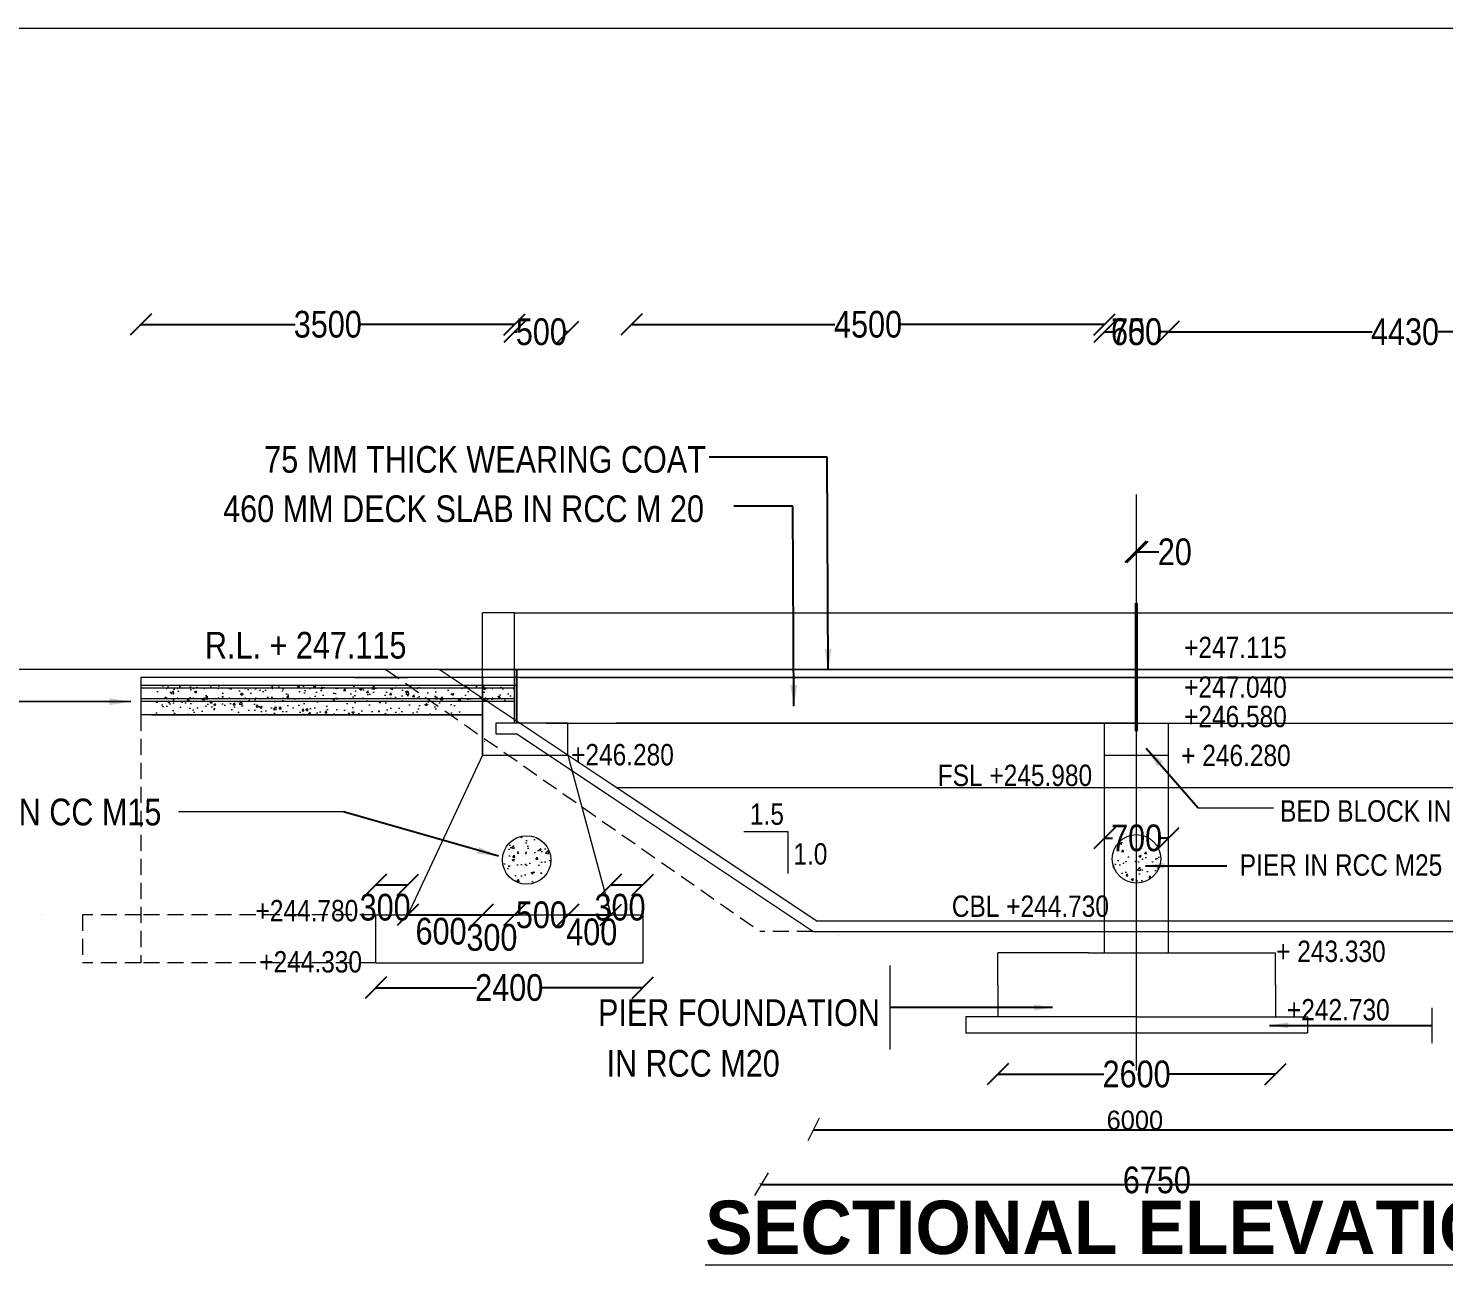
# Model space of a CAD drawing. Header units: millimetres. Extents: x 449716 to 511022, y -37103 to 8494.
# Drawn here: x 462651 to 475907, y -3084 to 8493 of the extents above; entities that cross this region are included whole.
import ezdxf
from ezdxf.enums import TextEntityAlignment as Align

# ---------------------------------------------------------------- set-up
doc = ezdxf.new("R2010")
doc.units = ezdxf.units.MM
doc.header["$LTSCALE"] = 300
doc.header["$MEASUREMENT"] = 0
doc.linetypes.add('DASHED', pattern=[0.75, 0.5, -0.25])
doc.layers.add('MAIN', color=7, linetype='Continuous')
doc.styles.add('ARIAL NARROW', font='ARIALN.TTF', dxfattribs={"height": 250})
doc.styles.add('CITYBLUEPR', font='cityb___.ttf')
doc.dimstyles.get("Standard").update_dxf_attribs({"dimtxt": 200, "dimasz": 200, "dimexe": 0.18, "dimexo": 0.0625, "dimgap": 0.09, "dimtad": 0, "dimdec": 0, "dimzin": 0, "dimdsep": 46, "dimtxsty": 'ARIAL NARROW', "dimcen": 0.0851, "dimdle": 0.1, "dimse1": 1, "dimse2": 1, "dimadec": 0, "dimazin": 0, "dimtfac": 1, "dimtdec": 0, "dimtofl": 0, "dimtmove": 0, "dimatfit": 3, "dimfxl": 1, "dimtolj": 1, "dimtzin": 0, "dimarcsym": 0})
doc.dimstyles.new('STANDARD$0', dxfattribs={"dimscale": 88.888889, "dimtxt": 0.02, "dimasz": 0.02, "dimexe": 0.05, "dimexo": 0.1, "dimgap": 0.002, "dimtad": 2, "dimdec": 0, "dimzin": 1, "dimdsep": 46, "dimtxsty": 'Standard', "dimcen": 0.09, "dimadec": 0, "dimazin": 0, "dimtfac": 1, "dimtdec": 4, "dimtofl": 0, "dimtmove": 0, "dimatfit": 3, "dimfxl": 1, "dimtolj": 1, "dimtzin": 1, "dimarcsym": 0})
doc.dimstyles.new('STANDARD$7', dxfattribs={"dimtxt": 2, "dimasz": 2, "dimexe": 1.25, "dimexo": 0.625, "dimtad": 1, "dimdec": 0, "dimlfac": 0.5, "dimdsep": 46, "dimtxsty": 'ARIAL NARROW', "dimcen": 2.5, "dimdle": 0.1, "dimse1": 1, "dimse2": 1, "dimadec": 0, "dimazin": 0, "dimtfac": 1, "dimtdec": 0, "dimtmove": 0, "dimatfit": 3, "dimfxl": 1, "dimtolj": 1, "dimtzin": 0, "dimarcsym": 0})

# ---------------------------------------------------------------- blocks, each defined once
blk = doc.blocks.new('_Oblique')
at = {"color": 0, "linetype": 'ByBlock', "lineweight": -2}
blk.add_line((-0.5, -0.5), (0.5, 0.5), dxfattribs=at)
blk = doc.blocks.new('*D2')
at = {"layer": 'Defpoints', "color": 0, "lineweight": 9, "transparency": 16777216}
for p in [(473040, 3590), (473040, 3261), (473020, 3111)]:
    blk.add_point(p, dxfattribs=at)
at = {"layer": 'MAIN', "color": 0, "lineweight": -2, "transparency": 16777216}
for p, q in [((473020, 3590), (473040, 3590)), ((473040, 3590), (473240, 3590))]:
    blk.add_line(p, q, dxfattribs=at)
at = {"layer": 'MAIN', "color": 0, "lineweight": -2, "transparency": 16777216, "xscale": 200, "yscale": 200, "zscale": 200, "rotation": 180}
blk.add_blockref('_Oblique', (473020, 3590), dxfattribs=at)
at = {"layer": 'MAIN', "color": 0, "lineweight": -2, "transparency": 16777216, "xscale": 200, "yscale": 200, "zscale": 200}
blk.add_blockref('_Oblique', (473040, 3590), dxfattribs=at)
at = {"layer": 'MAIN', "color": 0, "lineweight": 9, "transparency": 16777216, "insert": (473389, 3590), "char_height": 250, "attachment_point": 5, "style": 'ARIAL NARROW'}
blk.add_mtext('\\A1;20', dxfattribs=at)
blk = doc.blocks.new('*D3')
at = {"layer": 'Defpoints', "color": 0, "lineweight": 9, "transparency": 16777216}
for p in [(471731, -764), (474331, -764), (474331, -1300)]:
    blk.add_point(p, dxfattribs=at)
at = {"layer": 'MAIN', "color": 0, "lineweight": -2, "transparency": 16777216}
for p, q in [((471730, -1300), (472723, -1300)), ((474331, -1300), (473338, -1300))]:
    blk.add_line(p, q, dxfattribs=at)
at = {"layer": 'MAIN', "color": 0, "lineweight": -2, "transparency": 16777216, "xscale": 200, "yscale": 200, "zscale": 200, "rotation": 180}
blk.add_blockref('_Oblique', (471731, -1300), dxfattribs=at)
at = {"layer": 'MAIN', "color": 0, "lineweight": -2, "transparency": 16777216, "xscale": 200, "yscale": 200, "zscale": 200}
blk.add_blockref('_Oblique', (474331, -1300), dxfattribs=at)
at = {"layer": 'MAIN', "color": 0, "lineweight": 9, "transparency": 16777216, "insert": (473031, -1300), "char_height": 250, "attachment_point": 5, "style": 'ARIAL NARROW'}
blk.add_mtext('\\A1;2600', dxfattribs=at)
blk = doc.blocks.new('*D4')
at = {"layer": 'Defpoints', "color": 0, "lineweight": 9, "transparency": 16777216}
for p in [(473330, 5651), (472730, 740), (473330, 740)]:
    blk.add_point(p, dxfattribs=at)
at = {"layer": 'MAIN', "color": 0, "lineweight": -2, "transparency": 16777216}
for p, q in [((472730, 5651), (472804, 5651)), ((473330, 5651), (473257, 5651))]:
    blk.add_line(p, q, dxfattribs=at)
at = {"layer": 'MAIN', "color": 0, "lineweight": -2, "transparency": 16777216, "xscale": 200, "yscale": 200, "zscale": 200, "rotation": 180}
blk.add_blockref('_Oblique', (472730, 5651), dxfattribs=at)
at = {"layer": 'MAIN', "color": 0, "lineweight": -2, "transparency": 16777216, "xscale": 200, "yscale": 200, "zscale": 200}
blk.add_blockref('_Oblique', (473330, 5651), dxfattribs=at)
at = {"layer": 'MAIN', "color": 0, "lineweight": 9, "transparency": 16777216, "insert": (473030, 5651), "char_height": 250, "attachment_point": 5, "style": 'ARIAL NARROW'}
blk.add_mtext('\\A1;600', dxfattribs=at)
blk = doc.blocks.new('*D5')
at = {"layer": 'Defpoints', "color": 0, "lineweight": 9, "transparency": 16777216}
for p in [(468301, 5721), (472731, 1986), (468301, 1836)]:
    blk.add_point(p, dxfattribs=at)
at = {"layer": 'MAIN', "color": 0, "lineweight": -2, "transparency": 16777216}
for p, q in [((468301, 5721), (470206, 5721)), ((472731, 5721), (470826, 5721))]:
    blk.add_line(p, q, dxfattribs=at)
at = {"layer": 'MAIN', "color": 0, "lineweight": -2, "transparency": 16777216, "xscale": 200, "yscale": 200, "zscale": 200, "rotation": 180}
blk.add_blockref('_Oblique', (468301, 5721), dxfattribs=at)
at = {"layer": 'MAIN', "color": 0, "lineweight": -2, "transparency": 16777216, "xscale": 200, "yscale": 200, "zscale": 200}
blk.add_blockref('_Oblique', (472731, 5721), dxfattribs=at)
at = {"layer": 'MAIN', "color": 0, "lineweight": 9, "transparency": 16777216, "insert": (470516, 5721), "char_height": 250, "attachment_point": 5, "style": 'ARIAL NARROW'}
blk.add_mtext('\\A1;4500', dxfattribs=at)
blk = doc.blocks.new('*D7')
at = {"layer": 'Defpoints', "color": 0, "lineweight": 9, "transparency": 16777216}
for p in [(467206, 5651), (467206, 1035), (467706, 1035)]:
    blk.add_point(p, dxfattribs=at)
at = {"layer": 'MAIN', "color": 0, "lineweight": -2, "transparency": 16777216}
for p, q in [((467205, 5651), (467229, 5651)), ((467706, 5651), (467682, 5651))]:
    blk.add_line(p, q, dxfattribs=at)
at = {"layer": 'MAIN', "color": 0, "lineweight": -2, "transparency": 16777216, "xscale": 200, "yscale": 200, "zscale": 200, "rotation": 180}
blk.add_blockref('_Oblique', (467206, 5651), dxfattribs=at)
at = {"layer": 'MAIN', "color": 0, "lineweight": -2, "transparency": 16777216, "xscale": 200, "yscale": 200, "zscale": 200}
blk.add_blockref('_Oblique', (467706, 5651), dxfattribs=at)
at = {"layer": 'MAIN', "color": 0, "lineweight": 9, "transparency": 16777216, "insert": (467456, 5651), "char_height": 250, "attachment_point": 5, "style": 'ARIAL NARROW'}
blk.add_mtext('\\A1;500', dxfattribs=at)
blk = doc.blocks.new('*D8')
at = {"layer": 'Defpoints', "color": 0, "lineweight": 9, "transparency": 16777216}
for p in [(477760, 5651), (473330, 1916), (477760, 1766)]:
    blk.add_point(p, dxfattribs=at)
at = {"layer": 'MAIN', "color": 0, "lineweight": -2, "transparency": 16777216}
for p, q in [((473330, 5651), (475236, 5651)), ((477761, 5651), (475855, 5651))]:
    blk.add_line(p, q, dxfattribs=at)
at = {"layer": 'MAIN', "color": 0, "lineweight": -2, "transparency": 16777216, "xscale": 200, "yscale": 200, "zscale": 200, "rotation": 180}
blk.add_blockref('_Oblique', (473330, 5651), dxfattribs=at)
at = {"layer": 'MAIN', "color": 0, "lineweight": -2, "transparency": 16777216, "xscale": 200, "yscale": 200, "zscale": 200}
blk.add_blockref('_Oblique', (477760, 5651), dxfattribs=at)
at = {"layer": 'MAIN', "color": 0, "lineweight": 9, "transparency": 16777216, "insert": (475545, 5651), "char_height": 250, "attachment_point": 5, "style": 'ARIAL NARROW'}
blk.add_mtext('\\A1;4430', dxfattribs=at)
blk = doc.blocks.new('*D10')
at = {"layer": 'Defpoints', "color": 0, "lineweight": 9, "transparency": 16777216}
for p in [(472731, 5651), (472731, 740), (473330, 740)]:
    blk.add_point(p, dxfattribs=at)
at = {"layer": 'MAIN', "color": 0, "lineweight": -2, "transparency": 16777216}
for p, q in [((472730, 5651), (472805, 5651)), ((473331, 5651), (473256, 5651))]:
    blk.add_line(p, q, dxfattribs=at)
at = {"layer": 'MAIN', "color": 0, "lineweight": -2, "transparency": 16777216, "xscale": 200, "yscale": 200, "zscale": 200, "rotation": 180}
blk.add_blockref('_Oblique', (472731, 5651), dxfattribs=at)
at = {"layer": 'MAIN', "color": 0, "lineweight": -2, "transparency": 16777216, "xscale": 200, "yscale": 200, "zscale": 200}
blk.add_blockref('_Oblique', (473330, 5651), dxfattribs=at)
at = {"layer": 'MAIN', "color": 0, "lineweight": 9, "transparency": 16777216, "insert": (473031, 5651), "char_height": 250, "attachment_point": 5, "style": 'ARIAL NARROW'}
blk.add_mtext('\\A1;750', dxfattribs=at)
blk = doc.blocks.new('*D11')
at = {"layer": 'Defpoints', "color": 0, "lineweight": 9, "transparency": 16777216}
for p in [(467706, 191), (468106, 191), (468106, 191)]:
    blk.add_point(p, dxfattribs=at)
at = {"layer": 'MAIN', "color": 0, "lineweight": -2, "transparency": 16777216}
blk.add_line((467706, 191), (468106, 191), dxfattribs=at)
at = {"layer": 'MAIN', "color": 0, "lineweight": -2, "transparency": 16777216, "xscale": 200, "yscale": 200, "zscale": 200, "rotation": 180}
blk.add_blockref('_Oblique', (467706, 191), dxfattribs=at)
at = {"layer": 'MAIN', "color": 0, "lineweight": -2, "transparency": 16777216, "xscale": 200, "yscale": 200, "zscale": 200}
blk.add_blockref('_Oblique', (468106, 191), dxfattribs=at)
at = {"layer": 'MAIN', "color": 0, "lineweight": 9, "transparency": 16777216, "insert": (467928, 31), "char_height": 250, "attachment_point": 5, "style": 'ARIAL NARROW'}
blk.add_mtext('\\A1;400', dxfattribs=at)
blk = doc.blocks.new('*D12')
at = {"layer": 'Defpoints', "color": 0, "lineweight": 9, "transparency": 16777216}
for p in [(463706, 5721), (467206, 2175), (463706, 1725)]:
    blk.add_point(p, dxfattribs=at)
at = {"layer": 'MAIN', "color": 0, "lineweight": -2, "transparency": 16777216}
for p, q in [((463705, 5721), (465150, 5721)), ((467206, 5721), (465761, 5721))]:
    blk.add_line(p, q, dxfattribs=at)
at = {"layer": 'MAIN', "color": 0, "lineweight": -2, "transparency": 16777216, "xscale": 200, "yscale": 200, "zscale": 200, "rotation": 180}
blk.add_blockref('_Oblique', (463706, 5721), dxfattribs=at)
at = {"layer": 'MAIN', "color": 0, "lineweight": -2, "transparency": 16777216, "xscale": 200, "yscale": 200, "zscale": 200}
blk.add_blockref('_Oblique', (467206, 5721), dxfattribs=at)
at = {"layer": 'MAIN', "color": 0, "lineweight": 9, "transparency": 16777216, "insert": (465456, 5721), "char_height": 250, "attachment_point": 5, "style": 'ARIAL NARROW'}
blk.add_mtext('\\A1;3500', dxfattribs=at)
blk = doc.blocks.new('*D13')
at = {"layer": 'Defpoints', "color": 0, "lineweight": 9, "transparency": 16777216}
for p in [(465905, -190), (468406, -190), (468406, -490)]:
    blk.add_point(p, dxfattribs=at)
at = {"layer": 'MAIN', "color": 0, "lineweight": -2, "transparency": 16777216}
for p, q in [((465905, -490), (466848, -490)), ((468406, -490), (467463, -490))]:
    blk.add_line(p, q, dxfattribs=at)
at = {"layer": 'MAIN', "color": 0, "lineweight": -2, "transparency": 16777216, "xscale": 200, "yscale": 200, "zscale": 200, "rotation": 180}
blk.add_blockref('_Oblique', (465905, -490), dxfattribs=at)
at = {"layer": 'MAIN', "color": 0, "lineweight": -2, "transparency": 16777216, "xscale": 200, "yscale": 200, "zscale": 200}
blk.add_blockref('_Oblique', (468406, -490), dxfattribs=at)
at = {"layer": 'MAIN', "color": 0, "lineweight": 9, "transparency": 16777216, "insert": (467155, -490), "char_height": 250, "attachment_point": 5, "style": 'ARIAL NARROW'}
blk.add_mtext('\\A1;2400', dxfattribs=at)
blk = doc.blocks.new('*D14')
at = {"layer": 'Defpoints', "color": 0, "lineweight": 9, "transparency": 16777216}
for p in [(467206, 191), (467706, 191), (467706, 191)]:
    blk.add_point(p, dxfattribs=at)
at = {"layer": 'MAIN', "color": 0, "lineweight": -2, "transparency": 16777216}
for p, q in [((467205, 191), (467229, 191)), ((467706, 191), (467682, 191))]:
    blk.add_line(p, q, dxfattribs=at)
at = {"layer": 'MAIN', "color": 0, "lineweight": -2, "transparency": 16777216, "xscale": 200, "yscale": 200, "zscale": 200, "rotation": 180}
blk.add_blockref('_Oblique', (467206, 191), dxfattribs=at)
at = {"layer": 'MAIN', "color": 0, "lineweight": -2, "transparency": 16777216, "xscale": 200, "yscale": 200, "zscale": 200}
blk.add_blockref('_Oblique', (467706, 191), dxfattribs=at)
at = {"layer": 'MAIN', "color": 0, "lineweight": 9, "transparency": 16777216, "insert": (467456, 191), "char_height": 250, "attachment_point": 5, "style": 'ARIAL NARROW'}
blk.add_mtext('\\A1;500', dxfattribs=at)
blk = doc.blocks.new('*D15')
at = {"layer": 'Defpoints', "color": 0, "lineweight": 9, "transparency": 16777216}
for p in [(466905, 191), (467205, 191), (467205, 191)]:
    blk.add_point(p, dxfattribs=at)
at = {"layer": 'MAIN', "color": 0, "lineweight": -2, "transparency": 16777216}
blk.add_line((466905, 191), (467205, 191), dxfattribs=at)
at = {"layer": 'MAIN', "color": 0, "lineweight": -2, "transparency": 16777216, "xscale": 200, "yscale": 200, "zscale": 200, "rotation": 180}
blk.add_blockref('_Oblique', (466905, 191), dxfattribs=at)
at = {"layer": 'MAIN', "color": 0, "lineweight": -2, "transparency": 16777216, "xscale": 200, "yscale": 200, "zscale": 200}
blk.add_blockref('_Oblique', (467205, 191), dxfattribs=at)
at = {"layer": 'MAIN', "color": 0, "lineweight": 9, "transparency": 16777216, "insert": (466993, -21), "char_height": 250, "attachment_point": 5, "style": 'ARIAL NARROW'}
blk.add_mtext('\\A1;300', dxfattribs=at)
blk = doc.blocks.new('*D16')
at = {"layer": 'Defpoints', "color": 0, "lineweight": 9, "transparency": 16777216}
for p in [(466205, 191), (466905, 191), (466905, 191)]:
    blk.add_point(p, dxfattribs=at)
at = {"layer": 'MAIN', "color": 0, "lineweight": -2, "transparency": 16777216}
blk.add_line((466205, 191), (466905, 191), dxfattribs=at)
at = {"layer": 'MAIN', "color": 0, "lineweight": -2, "transparency": 16777216, "xscale": 200, "yscale": 200, "zscale": 200, "rotation": 180}
blk.add_blockref('_Oblique', (466205, 191), dxfattribs=at)
at = {"layer": 'MAIN', "color": 0, "lineweight": -2, "transparency": 16777216, "xscale": 200, "yscale": 200, "zscale": 200}
blk.add_blockref('_Oblique', (466905, 191), dxfattribs=at)
at = {"layer": 'MAIN', "color": 0, "lineweight": 9, "transparency": 16777216, "insert": (466517, 37), "char_height": 250, "attachment_point": 5, "style": 'ARIAL NARROW'}
blk.add_mtext('\\A1;600', dxfattribs=at)
blk = doc.blocks.new('*D17')
at = {"layer": 'Defpoints', "color": 0, "lineweight": 9, "transparency": 16777216}
for p in [(465906, 474), (466205, 474), (466205, 474)]:
    blk.add_point(p, dxfattribs=at)
at = {"layer": 'MAIN', "color": 0, "lineweight": -2, "transparency": 16777216}
blk.add_line((465905, 474), (466205, 474), dxfattribs=at)
at = {"layer": 'MAIN', "color": 0, "lineweight": -2, "transparency": 16777216, "xscale": 200, "yscale": 200, "zscale": 200, "rotation": 180}
blk.add_blockref('_Oblique', (465906, 474), dxfattribs=at)
at = {"layer": 'MAIN', "color": 0, "lineweight": -2, "transparency": 16777216, "xscale": 200, "yscale": 200, "zscale": 200}
blk.add_blockref('_Oblique', (466205, 474), dxfattribs=at)
at = {"layer": 'MAIN', "color": 0, "lineweight": 9, "transparency": 16777216, "insert": (465993, 262), "char_height": 250, "attachment_point": 5, "style": 'ARIAL NARROW'}
blk.add_mtext('\\A1;300', dxfattribs=at)
blk = doc.blocks.new('*D18')
at = {"layer": 'Defpoints', "color": 0, "lineweight": 9, "transparency": 16777216}
for p in [(468106, 474), (468405, 474), (468405, 474)]:
    blk.add_point(p, dxfattribs=at)
at = {"layer": 'MAIN', "color": 0, "lineweight": -2, "transparency": 16777216}
blk.add_line((468105, 474), (468406, 474), dxfattribs=at)
at = {"layer": 'MAIN', "color": 0, "lineweight": -2, "transparency": 16777216, "xscale": 200, "yscale": 200, "zscale": 200, "rotation": 180}
blk.add_blockref('_Oblique', (468106, 474), dxfattribs=at)
at = {"layer": 'MAIN', "color": 0, "lineweight": -2, "transparency": 16777216, "xscale": 200, "yscale": 200, "zscale": 200}
blk.add_blockref('_Oblique', (468405, 474), dxfattribs=at)
at = {"layer": 'MAIN', "color": 0, "lineweight": 9, "transparency": 16777216, "insert": (468193, 262), "char_height": 250, "attachment_point": 5, "style": 'ARIAL NARROW'}
blk.add_mtext('\\A1;300', dxfattribs=at)
blk = doc.blocks.new('*D60')
at = {"layer": 'Defpoints', "color": 0, "lineweight": 9, "transparency": 16777216}
for p in [(472731, 911), (473331, 911), (473331, 911)]:
    blk.add_point(p, dxfattribs=at)
at = {"layer": 'MAIN', "color": 0, "lineweight": -2, "transparency": 16777216}
for p, q in [((472730, 911), (472805, 911)), ((473331, 911), (473256, 911))]:
    blk.add_line(p, q, dxfattribs=at)
at = {"layer": 'MAIN', "color": 0, "lineweight": -2, "transparency": 16777216, "xscale": 200, "yscale": 200, "zscale": 200, "rotation": 180}
blk.add_blockref('_Oblique', (472731, 911), dxfattribs=at)
at = {"layer": 'MAIN', "color": 0, "lineweight": -2, "transparency": 16777216, "xscale": 200, "yscale": 200, "zscale": 200}
blk.add_blockref('_Oblique', (473331, 911), dxfattribs=at)
at = {"layer": 'MAIN', "color": 0, "lineweight": 9, "transparency": 16777216, "insert": (473031, 911), "char_height": 250, "attachment_point": 5, "style": 'ARIAL NARROW'}
blk.add_mtext('\\A1;700', dxfattribs=at)
blk = doc.blocks.new('*D64')
at = {"color": 0, "linetype": 'ByBlock', "lineweight": -2, "transparency": 16777216}
for p, q in [((470002, -1822), (476029, -1822)), ((476030, -1813), (476030, -1817))]:
    blk.add_line(p, q, dxfattribs=at)
at = {"color": 0, "linetype": 'ByBlock', "lineweight": 9, "transparency": 16777216}
for points in [[(470002, -1821), (470002, -1822), (470000, -1822)], [(476029, -1821), (476029, -1822), (476030, -1822)]]:
    blk.add_solid(points, dxfattribs=at)
at = {"layer": 'Defpoints', "color": 0, "linetype": 'ByBlock', "lineweight": 9, "transparency": 16777216}
for p in [(470000, -1826), (476030, -1822), (476030, -1822)]:
    blk.add_point(p, dxfattribs=at)
at = {"color": 0, "linetype": 'ByBlock', "lineweight": 9, "transparency": 16777216, "insert": (473015, -1732), "char_height": 1.78, "attachment_point": 5}
blk.add_mtext('\\A1;{\\H100x;6000}', dxfattribs=at)
blk = doc.blocks.new('*D65')
at = {"color": 0, "linetype": 'ByBlock', "lineweight": -2, "transparency": 16777216}
for p, q in [((469505, -2324), (469505, -2328)), ((469507, -2332), (476650, -2332)), ((476652, -2324), (476652, -2328))]:
    blk.add_line(p, q, dxfattribs=at)
at = {"color": 0, "linetype": 'ByBlock', "lineweight": 9, "transparency": 16777216}
for points in [[(469507, -2332), (469507, -2333), (469505, -2332)], [(476650, -2332), (476650, -2333), (476652, -2332)]]:
    blk.add_solid(points, dxfattribs=at)
at = {"layer": 'Defpoints', "color": 0, "linetype": 'ByBlock', "lineweight": 9, "transparency": 16777216}
for p in [(469505, -2332), (476652, -2332), (476652, -2332)]:
    blk.add_point(p, dxfattribs=at)
at = {"color": 0, "linetype": 'ByBlock', "lineweight": 9, "transparency": 16777216, "insert": (473078, -2334), "char_height": 1.78, "attachment_point": 5}
blk.add_mtext('\\A1;7147', dxfattribs=at)

msp = doc.modelspace()

# ---------------------------------------------------------------- hatches: boundary and pattern name
at = {"layer": 'MAIN', "lineweight": 9}
h = msp.add_hatch(dxfattribs=at)
h.set_pattern_fill('AR-CONC', color=0, scale=30, style=0)
h.set_pattern_definition([(50, (-107612.99, 21359.08), (215.178055, -18.82564), [22.5, -247.5]), (355, (-107613, 21359.08), (-41.6254, 225.65764), [18, -198]), (100.4514, (-107595.06, 21357.5), (173.552815, 206.83186), [19.12206, -210.34263]), (46.1842, (-107613, 21419.08), (320.17231, -49.6557), [33.75, -371.25]), (96.6356, (-107586.3, 21414.94), (280.39881, 292.23536), [28.68309, -315.5139]), (351.1842, (-107613, 21419.08), (280.39858, 292.23558), [27, -297]), (21, (-107582.99, 21404.08), (179.072116, -120.785667), [22.5, -247.5]), (326, (-107583, 21404.08), (72.9946, 217.54501), [18, -198]), (71.4514, (-107568.07, 21394.01), (252.06679, 96.75915), [19.12206, -210.34263]), (37.5, (-107612.99, 21359.08), (3.647957, 99.868156), [0, -195.6, 0, -201, 0, -198.75]), (7.5, (-107612.99, 21359.08), (78.920861, 118.323514), [0, -114.6, 0, -191.1, 0, -75.75]), (327.5, (-107679.89, 21359.08), (160.146731, -6.766462), [0, -75, 0, -234, 0, -310.5]), (317.5, (-107709.89, 21359.08), (174.95585, 30.031495), [0, -97.5, 0, -155.4, 0, -220.5])])
h.paths.add_polyline_path([(467205.5, 2340.8), (463805.5, 2340.8), (463805.5, 2065.8), (466705.5, 2065.8), (466705.5, 2190.8), (467205.5, 2190.8)])
h = msp.add_hatch(dxfattribs=at)
h.set_pattern_fill('AR-CONC', color=0, scale=30, style=0)
h.set_pattern_definition([(50, (-86860.86, -101320.73), (215.178055, -18.82564), [22.5, -247.5]), (355, (-86860.86, -101320.73), (-41.6254, 225.65764), [18, -198]), (100.4514, (-86842.93, -101322.3), (173.552815, 206.83186), [19.12206, -210.34263]), (46.1842, (-86860.86, -101260.73), (320.17231, -49.6557), [33.75, -371.25]), (96.6356, (-86834.18, -101264.86), (280.39881, 292.23536), [28.68309, -315.5139]), (351.1842, (-86860.86, -101260.73), (280.39858, 292.23558), [27, -297]), (21, (-86830.86, -101275.73), (179.072116, -120.785667), [22.5, -247.5]), (326, (-86830.86, -101275.73), (72.9946, 217.54501), [18, -198]), (71.4514, (-86815.94, -101285.8), (252.06679, 96.75915), [19.12206, -210.34263]), (37.5, (-86860.86, -101320.73), (3.647957, 99.868156), [0, -195.6, 0, -201, 0, -198.75]), (7.5, (-86860.86, -101320.73), (78.920861, 118.323514), [0, -114.6, 0, -191.1, 0, -75.75]), (327.5, (-86927.76, -101320.73), (160.146731, -6.766462), [0, -75, 0, -234, 0, -310.5]), (317.5, (-86957.76, -101320.73), (174.95585, 30.031495), [0, -97.5, 0, -155.4, 0, -220.5])])
edge = h.paths.add_edge_path()
edge.add_arc((467318.4, 706.1), 226.8, 0, 360)
h = msp.add_hatch(dxfattribs=at)
h.set_pattern_fill('AR-CONC', color=0, scale=30, style=0)
h.set_pattern_definition([(50, (-87961.76, -101118.69), (215.178055, -18.82564), [22.5, -247.5]), (355, (-87961.76, -101118.7), (-41.6254, 225.65764), [18, -198]), (100.4514, (-87943.83, -101120.26), (173.552815, 206.83186), [19.12206, -210.34263]), (46.1842, (-87961.76, -101058.7), (320.17231, -49.6557), [33.75, -371.25]), (96.6356, (-87935.08, -101062.83), (280.39881, 292.23536), [28.68309, -315.5139]), (351.1842, (-87961.76, -101058.7), (280.39858, 292.23558), [27, -297]), (21, (-87931.76, -101073.69), (179.072116, -120.785667), [22.5, -247.5]), (326, (-87931.76, -101073.7), (72.9946, 217.54501), [18, -198]), (71.4514, (-87916.84, -101083.76), (252.06679, 96.75915), [19.12206, -210.34263]), (37.5, (-87961.76, -101118.69), (3.647957, 99.868156), [0, -195.6, 0, -201, 0, -198.75]), (7.5, (-87961.76, -101118.69), (78.920861, 118.323514), [0, -114.6, 0, -191.1, 0, -75.75]), (327.5, (-88028.66, -101118.69), (160.146731, -6.766462), [0, -75, 0, -234, 0, -310.5]), (317.5, (-88058.66, -101118.69), (174.95585, 30.031495), [0, -97.5, 0, -155.4, 0, -220.5])])
edge = h.paths.add_edge_path()
edge.add_arc((473025.8, 716.3), 226.8, 0, 360)

# ---------------------------------------------------------------- linework, layer by layer
at = {"color": 0, "linetype": 'ByBlock', "lineweight": 9}
for p, q in [((466499.7, 2490.8), (465999.4, 2489.9)), ((462772, 191), (462772, 191)), ((472580.5, -164.2), (471730.5, -164.2)), ((471730.5, -464.2), (471730.5, -164.2)), ((473480.5, -164.2), (474330.5, -164.2)), ((474330.5, -464.2), (474330.5, -164.2)), ((470059, -1713), (469952.5, -1923)), ((469579, -2225), (469451.5, -2436))]:
    msp.add_line(p, q, dxfattribs=at)
at = {"color": 0, "linetype": 'DASHED', "lineweight": 9}
for p, q in [((465999.4, 2489.9), (469505, 35.9)), ((463705.1, 2065.8), (463705.1, -258.5)), ((463705.1, 191), (463158.5, 191)), ((463158.5, 191), (463158.5, -258.5)), ((465905.5, 191), (463705.1, 191)), ((470000.1, 35.9), (469505, 35.9)), ((463705.1, -258.5), (463158.5, -258.5)), ((463705.1, -258.5), (463158.5, -258.5)), ((465905.5, -258.5), (463705.1, -258.5))]:
    msp.add_line(p, q, dxfattribs=at)
at = {"layer": 'MAIN', "color": 0, "lineweight": 9}
for p, q in [((449716, 8493.5), (511022, 8493.5)), ((473030.5, -1264.8), (473030.5, 4128.4)), ((473020.5, 1935.8), (473020.5, 3110.8)), ((473040.5, 1935.8), (473040.5, 3110.8)), ((467205.5, 3020.8), (466905.5, 3020.8)), ((466905.5, 2510.8), (466905.5, 3020.8)), ((467205.7, 3020.8), (466905.7, 3020.8)), ((467205.5, 2415.8), (467205.5, 3020.8)), ((473422.5, 2490.8), (458780, 2490.8)), ((467205.1, 2415.8), (463705.1, 2415.8)), ((463705.1, 2415.8), (463705.1, 2065.8)), ((467205.5, 2415.8), (463805.5, 2415.8)), ((466205.5, 2415.8), (465705.5, 2415.8)), ((465705.5, 2415.8), (466205.5, 2415.8)), ((466499.4, 2489.9), (465999.4, 2489.9)), ((470030.5, 135.8), (466498, 2490.8)), ((470030.4, 135.9), (466498, 2490.8)), ((470030.5, 135.8), (466499.4, 2489.9)), ((466499.7, 2490.8), (479561.3, 2490.8)), ((466799.7, 2490.8), (479261.3, 2490.8)), ((466799.7, 2490.8), (479261.3, 2490.8)), ((473020.5, 2415.8), (466800.5, 2415.8)), ((466905.5, 1685.8), (466905.5, 2510.8)), ((466905.5, 2415.8), (466905.5, 1685.8)), ((467105.7, 2490.8), (478955.3, 2490.8)), ((467205.5, 2485.8), (467205.5, 1985.8)), ((467205.5, 1985.8), (467205.5, 2485.8)), ((467225.5, 2485.8), (467225.5, 1985.8)), ((467225.5, 1985.8), (467225.5, 2485.8)), ((473020.5, 2415.8), (467255.5, 2415.8)), ((467257.2, 2415.8), (478803.8, 2415.8)), ((473020.5, 1915.8), (473020.5, 2435.8)), ((473020.5, 1915.8), (473020.5, 2415.8)), ((473030.5, 2490.8), (485064.9, 2490.8)), ((473040.5, 1915.8), (473040.5, 2435.8)), ((473040.5, 1915.8), (473040.5, 2415.8)), ((478805.5, 2415.8), (473040.5, 2415.8)), ((473040.5, 2415.8), (479560.5, 2415.8)), ((467225.1, 2340.8), (463705.1, 2340.8)), ((467205.1, 2315.8), (463705.1, 2315.8)), ((467225.5, 2340.8), (463805.5, 2340.8)), ((467205.5, 2315.8), (463805.5, 2315.8)), ((467205.1, 2215.8), (463705.1, 2215.8)), ((467205.1, 2190.8), (463705.1, 2190.8)), ((467205.5, 2215.8), (463805.5, 2215.8)), ((467205.5, 2190.8), (463805.5, 2190.8)), ((466905.5, 2065.8), (463705.1, 2065.8)), ((466905.5, 2065.8), (463805.5, 2065.8)), ((466905.5, 1915.8), (466905.5, 1685.8)), ((467255.5, 1985.8), (467030.5, 1985.8)), ((467030.5, 1985.8), (467030.5, 1885.8)), ((467030.5, 1885.8), (467224.1, 1885.8)), ((467705.5, 1985.8), (467205.5, 1985.8)), ((467705.5, 1985.8), (467205.5, 1985.8)), ((468154.3, 1266.4), (467224.4, 1885.7)), ((467500.5, 1985.8), (478560.5, 1985.8)), ((467705.5, 1685.8), (467705.5, 1985.8)), ((467705.5, 1685.8), (467705.5, 1985.8)), ((467705.5, 1685.8), (467705.5, 1985.8)), ((467705.5, 1685.8), (467705.5, 1985.8)), ((473030.5, 1985.8), (468155.5, 1985.8)), ((472730.5, 1985.8), (473330.5, 1985.8)), ((472730.5, -164.2), (472730.5, 1985.8)), ((473020.5, 1915.8), (473040.5, 1915.8)), ((473030.5, 1985.8), (477905.5, 1985.8)), ((473330.5, -164.2), (473330.5, 1985.8)), ((466905.5, 1685.8), (466205.5, 191)), ((466905.5, 1685.8), (467705.5, 1685.8)), ((467705.5, 1685.8), (468105.5, 191)), ((472730.5, 1685.8), (473330.5, 1685.8)), ((467603.3, 1436.3), (467604.2, 1436)), ((470030.5, 135.8), (468115.2, 1412.7)), ((468155.5, 1385.8), (477905.5, 1385.8)), ((470000.1, 35.9), (468154.3, 1266.4)), ((473609.2, 1193.9), (474314.7, 1193.9)), ((465603.1, 1158.1), (464057.8, 1158.1)), ((469353.1, 973.1), (469764.7, 973.1)), ((469764.7, 973.1), (469764.7, 577.7)), ((465905.5, -258.5), (465905.5, 191)), ((465905.5, 191), (466205.5, 191)), ((466274.9, 191), (468184.5, 191)), ((468105.5, 191), (468405.5, 191)), ((468405.5, 191), (468405.5, -258.5)), ((470030.7, 135.8), (476030.5, 135.8)), ((470780.5, 135.8), (475280.5, 135.8)), ((470780.5, 135.8), (475280.5, 135.8)), ((470780.5, 135.8), (476030.3, 135.8)), ((470000.4, 35.8), (476060.6, 35.8)), ((465906, -259), (465905.5, -258.5)), ((468405, -259), (465906, -259)), ((472580.5, -164.2), (472730.5, -164.2)), ((472730.5, -164.2), (473330.5, -164.2)), ((473330.5, -164.2), (473480.5, -164.2)), ((470723.1, -1068.8), (470723.1, -282.3)), ((471730.5, -464.2), (471730.5, -764.2)), ((474330.5, -464.2), (474330.5, -764.2)), ((473030.5, -764.2), (471430.5, -764.2)), ((471430.5, -764.2), (471430.5, -914.2)), ((472130.5, -764.2), (471980.5, -764.2)), ((473030.5, -764.2), (473930.5, -764.2)), ((473930.5, -764.2), (474630.5, -764.2)), ((474630.5, -764.2), (474630.5, -914.2)), ((475798.1, -1008.4), (475798.1, -678)), ((471430.5, -914.2), (474630.5, -914.2))]:
    msp.add_line(p, q, dxfattribs=at)
msp.add_lwpolyline([(467205.7, 3020.8), (478855.5, 3020.8), (478855.5, 2490.8), (467205.7, 2490.8)], close=True, dxfattribs=at)
at = {"layer": 'MAIN', "color": 0, "lineweight": 9, "const_width": 6.25, "flags": 128}
for points in [[(463951.3, 2308.8, -1), (463945, 2308.8, -1)], [(464051.6, 2308.8, -1), (464045.4, 2308.8, -1)], [(464201.3, 2308.8, -1), (464195, 2308.8, -1)], [(464301.6, 2308.8, -1), (464295.4, 2308.8, -1)], [(464435.4, 2308.8, -1), (464429.1, 2308.8, -1)], [(464535.7, 2308.8, -1), (464529.5, 2308.8, -1)], [(464685.4, 2308.8, -1), (464679.1, 2308.8, -1)], [(464785.7, 2308.8, -1), (464779.5, 2308.8, -1)], [(464941.2, 2308.8, -1), (464934.9, 2308.8, -1)], [(465041.6, 2308.8, -1), (465035.3, 2308.8, -1)], [(465291.2, 2308.8, -1), (465284.9, 2308.8, -1)], [(465291.6, 2308.8, -1), (465285.3, 2308.8, -1)], [(465536.9, 2308.8, -1), (465530.7, 2308.8, -1)], [(465537.3, 2308.8, -1), (465531, 2308.8, -1)], [(465786.9, 2308.8, -1), (465780.7, 2308.8, -1)], [(465787.3, 2308.8, -1), (465781, 2308.8, -1)], [(466048.2, 2308.8, -1), (466042, 2308.8, -1)], [(466048.6, 2308.8, -1), (466042.4, 2308.8, -1)], [(466298.2, 2308.8, -1), (466292, 2308.8, -1)], [(466298.6, 2308.8, -1), (466292.4, 2308.8, -1)], [(466464.9, 2308.8, -1), (466458.6, 2308.8, -1)], [(466465.2, 2308.8, -1), (466459, 2308.8, -1)], [(466714.9, 2308.8, -1), (466708.6, 2308.8, -1)], [(466715.2, 2308.8, -1), (466709, 2308.8, -1)], [(466937.5, 2308.8, -1), (466931.2, 2308.8, -1)], [(466937.9, 2308.8, -1), (466931.6, 2308.8, -1)], [(467000.8, 2308.8, -1), (466994.5, 2308.8, -1)], [(467200.1, 2308.8, -1), (467193.8, 2308.8, -1)], [(463951.3, 2223, -1), (463945, 2223, -1)], [(464051.6, 2223, -1), (464045.4, 2223, -1)], [(464201.3, 2223, -1), (464195, 2223, -1)], [(464301.6, 2223, -1), (464295.4, 2223, -1)], [(464435.4, 2223, -1), (464429.1, 2223, -1)], [(464535.7, 2223, -1), (464529.5, 2223, -1)], [(464685.4, 2223, -1), (464679.1, 2223, -1)], [(464785.7, 2223, -1), (464779.5, 2223, -1)], [(464941.2, 2223, -1), (464934.9, 2223, -1)], [(465041.6, 2223, -1), (465035.3, 2223, -1)], [(465291.2, 2223, -1), (465284.9, 2223, -1)], [(465291.6, 2223, -1), (465285.3, 2223, -1)], [(465536.9, 2223, -1), (465530.7, 2223, -1)], [(465537.3, 2223, -1), (465531, 2223, -1)], [(465786.9, 2223, -1), (465780.7, 2223, -1)], [(465787.3, 2223, -1), (465781, 2223, -1)], [(466048.2, 2223, -1), (466042, 2223, -1)], [(466048.6, 2223, -1), (466042.4, 2223, -1)], [(466298.2, 2223, -1), (466292, 2223, -1)], [(466298.6, 2223, -1), (466292.4, 2223, -1)], [(466464.9, 2223, -1), (466458.6, 2223, -1)], [(466465.2, 2223, -1), (466459, 2223, -1)], [(466714.9, 2223, -1), (466708.6, 2223, -1)], [(466715.2, 2223, -1), (466709, 2223, -1)], [(466937.5, 2223, -1), (466931.2, 2223, -1)], [(466937.9, 2223, -1), (466931.6, 2223, -1)], [(467000.8, 2223, -1), (466994.5, 2223, -1)], [(467200.1, 2223, -1), (467193.8, 2223, -1)]]:
    msp.add_lwpolyline(points, format="xyb", close=True, dxfattribs=at)
at = {"layer": 'MAIN', "color": 0, "lineweight": 9}
msp.add_lwpolyline([(463805.5, 2065.8), (466905.5, 2065.8)], dxfattribs=at)
for centre in [(467318.4, 706.1), (473030.1, 716.1)]:
    msp.add_circle(centre, 226.8, dxfattribs=at)
for centre, start, end in [((466510.7, 2490.3), 90, 236.30993), ((467224.1, 1885.3), 56.33688, 90), ((466925.1, 1815.3), 56.30993, 90), ((467603.6, 1435.8), 56.33688, 90), ((470030.7, 136.3), 236.30993, 270), ((470000.4, 36.3), 236.30993, 270), ((470250.8, -4), 236.30993, 270), ((470250.8, -4), 236.30993, 270), ((468405, -258.5), 270, 0)]:
    msp.add_arc(centre, 0.5, start, end, dxfattribs=at)

# ---------------------------------------------------------------- texts
at = {"color": 0, "linetype": 'ByBlock', "lineweight": 9, "insert": (472902.5, -2165), "char_height": 250, "width": 245, "attachment_point": 1, "style": 'ARIAL NARROW'}
msp.add_mtext('6750', dxfattribs=at)
at = {"layer": 'MAIN', "color": 0, "lineweight": 9, "style": 'ARIAL NARROW'}
for s, height, p in [('75 MM THICK WEARING COAT', 250, (464860.7, 4331.5)), ('460 MM DECK SLAB IN RCC M 20', 250, (464476, 3869.7)), ('R.L. + 247.115', 250, (464305.7, 2591.7)), ('+ 246.280', 200, (473448.6, 1585.1)), ('+ 243.330', 200, (474338.1, -249.3)), ('+242.730', 200, (474439.4, -796.4))]:
    msp.add_text(s, height=height, dxfattribs=at).set_placement(p)
at = {"layer": 'MAIN', "color": 0, "lineweight": 9, "style": 'CITYBLUEPR'}
msp.add_text("%%USECTIONAL ELEVATION 'A-A'", height=500, dxfattribs=at).set_placement((473773.6, -2984), align=Align.CENTER)
at = {"layer": 'MAIN', "color": 0, "lineweight": 9, "char_height": 200, "width": 2930.825, "attachment_point": 1, "style": 'ARIAL NARROW'}
for s, insert in [(' +247.115', (473412.3, 2795.8)), (' +247.040', (473412.3, 2424.3)), (' +246.580', (473412.3, 2149.3)), (' +246.280', (467671.3, 1791.8)), ('FSL +245.980', (471168.8, 1598.3)), ('1.5', (469409.7, 1235.2)), ('1.0', (469816.7, 862.7)), (' +244.780', (464715.5, 331.3)), (' +244.330', (464750.8, -147.7))]:
    msp.add_mtext(s, dxfattribs=dict(at, insert=insert))
at = {"layer": 'MAIN', "color": 0, "lineweight": 9, "style": 'ARIAL NARROW'}
for s, insert, char_height, attachment_point in [('ABUTMENT IN CC M15', (463897.4, 1153.3), 250, 6), ('BED BLOCK IN RCC M25', (474375.1, 1163.5), 200, 4), ('PIER IN RCC M25', (473997.5, 657), 200, 4), ('CBL +244.730', (471300.7, 271.7), 200, 4), ('PIER FOUNDATION ', (467986.8, -725.2), 250, 4), (' IN RCC M20 ', (467986.8, -1200.2), 250, 4)]:
    msp.add_mtext(s, dxfattribs=dict(at, insert=insert, char_height=char_height, attachment_point=attachment_point))

# ---------------------------------------------------------------- dimensions: what is measured, and where the dimension line sits
at = {"color": 0, "linetype": 'ByBlock', "lineweight": 9}
dim = msp.add_linear_dim(base=(476030.3, -1821.5), p1=(470000.1, -1825.9), p2=(476030.3, -1821.5), text='{\\H100x;6000}', dimstyle='STANDARD$0', dxfattribs=at)
dim.commit()
dim.dimension.update_dxf_attribs({"geometry": '*D64', "text_midpoint": (473015.2, -1732.4)})
dim = msp.add_linear_dim(base=(476651.5, -2332.5), p1=(469505, -2332.5), p2=(476651.5, -2332.5), dimstyle='STANDARD$0', dxfattribs=at)
dim.commit()
dim.dimension.update_dxf_attribs({"geometry": '*D65', "text_midpoint": (473078.25, -2333.5666667)})
at = {"layer": 'MAIN', "color": 0, "lineweight": 9}
for base, p1, p2, picture, middle in [((463705.5, 5721.2), (467205.5, 2174.5), (463705.5, 1724.5), '*D12', (465455.5, 5721.2)), ((467205.5, 5651.2), (467705.5, 1035), (467205.5, 1035), '*D7', (467455.5, 5651.2))]:
    dim = msp.add_linear_dim(base=base, p1=p1, p2=p2, angle=180, dimstyle='Standard', override={"dimtxt": 250, "dimblk1": 'Oblique', "dimblk2": 'Oblique', "dimsah": 1}, dxfattribs=at)
    dim.commit()
    dim.dimension.update_dxf_attribs({"geometry": picture, "text_midpoint": middle})
for base, p1, p2, text, picture, middle in [((468300.7, 5721.2), (472730.7, 1986.4), (468300.7, 1836.4), '4500', '*D5', (470515.7, 5721.2)), ((472730.6, 5650.6), (473330.5, 739.9), (472730.6, 739.9), '750', '*D10', (473030.5, 5650.6))]:
    dim = msp.add_linear_dim(base=base, p1=p1, p2=p2, angle=180, text=text, dimstyle='Standard', override={"dimtxt": 250, "dimblk1": 'Oblique', "dimblk2": 'Oblique', "dimsah": 1}, dxfattribs=at)
    dim.commit()
    dim.dimension.update_dxf_attribs({"geometry": picture, "text_midpoint": middle})
for base, p1, p2, dimstyle, override, picture, middle in [((473330.4, 5650.6), (472730.5, 739.9), (473330.4, 739.9), 'Standard', {"dimtxt": 250, "dimblk1": 'Oblique', "dimblk2": 'Oblique', "dimsah": 1}, '*D4', (473030.4, 5650.6)), ((477760.5, 5650.6), (473330.5, 1915.8), (477760.5, 1765.8), 'Standard', {"dimtxt": 250, "dimblk1": 'Oblique', "dimblk2": 'Oblique', "dimsah": 1}, '*D8', (475545.5, 5650.6)), ((473040.5, 3589.8), (473020.5, 3110.8), (473040.5, 3260.8), 'Standard', {"dimtxt": 250, "dimblk1": 'Oblique', "dimblk2": 'Oblique', "dimsah": 1}, '*D2', (473388.8, 3589.8)), ((467705.5, 191), (467205.5, 191), (467705.5, 191), 'STANDARD$0', {"dimscale": 1, "dimtxt": 250, "dimasz": 200, "dimexe": 0.18, "dimexo": 0.0625, "dimgap": 0.09, "dimtad": 0, "dimzin": 0, "dimtxsty": 'ARIAL NARROW', "dimblk1": 'Oblique', "dimblk2": 'Oblique', "dimsah": 1, "dimcen": 0.0851, "dimdle": 0.1, "dimse1": 1, "dimse2": 1, "dimtdec": 0, "dimtzin": 0}, '*D14', (467455.5, 191))]:
    dim = msp.add_linear_dim(base=base, p1=p1, p2=p2, dimstyle=dimstyle, override=override, dxfattribs=at)
    dim.commit()
    dim.dimension.update_dxf_attribs({"geometry": picture, "text_midpoint": middle})
for base, p1, p2, text, dimstyle, override, picture, middle in [((473330.5, 910.8), (472730.5, 910.8), (473330.5, 910.8), '700', 'STANDARD$0', {"dimscale": 1, "dimtxt": 250, "dimasz": 200, "dimexe": 0.18, "dimexo": 0.0625, "dimgap": 0.09, "dimtad": 0, "dimzin": 0, "dimtxsty": 'ARIAL NARROW', "dimblk1": 'Oblique', "dimblk2": 'Oblique', "dimsah": 1, "dimcen": 0.0851, "dimdle": 0.1, "dimse1": 1, "dimse2": 1, "dimtdec": 0, "dimtzin": 0}, '*D60', (473030.5, 910.8)), ((468405.5, -490.1), (465905.5, -190.3), (468405.5, -190.3), '2400', 'STANDARD$0', {"dimscale": 1, "dimtxt": 250, "dimasz": 200, "dimexe": 0.18, "dimexo": 0.0625, "dimgap": 0.09, "dimtad": 0, "dimzin": 0, "dimtxsty": 'ARIAL NARROW', "dimblk1": 'Oblique', "dimblk2": 'Oblique', "dimsah": 1, "dimcen": 0.0851, "dimdle": 0.1, "dimse1": 1, "dimse2": 1, "dimtdec": 0, "dimtzin": 0}, '*D13', (467155.5, -490.1)), ((474330.5, -1299.8), (471730.5, -764.2), (474330.5, -764.2), '2600', 'Standard', {"dimtxt": 250, "dimblk1": 'Oblique', "dimblk2": 'Oblique', "dimsah": 1}, '*D3', (473030.5, -1299.8))]:
    dim = msp.add_linear_dim(base=base, p1=p1, p2=p2, text=text, dimstyle=dimstyle, override=override, dxfattribs=at)
    dim.commit()
    dim.dimension.update_dxf_attribs({"geometry": picture, "text_midpoint": middle})
for base, p1, p2, picture, middle in [((466205.4, 474.5), (465905.6, 474.5), (466205.4, 474.5), '*D17', (465993.5, 262.4)), ((468405.4, 474.5), (468105.6, 474.5), (468405.4, 474.5), '*D18', (468193.5, 262.4)), ((467205.3, 191), (466905.5, 191), (467205.3, 191), '*D15', (466993.4, -21.1)), ((468105.5, 191), (467705.8, 191), (468105.5, 191), '*D11', (467928.4, 31.4))]:
    dim = msp.add_linear_dim(base=base, p1=p1, p2=p2, dimstyle='STANDARD$0', override={"dimscale": 1, "dimtxt": 250, "dimasz": 200, "dimexe": 0.18, "dimexo": 0.0625, "dimgap": 0.09, "dimtad": 0, "dimzin": 0, "dimtxsty": 'ARIAL NARROW', "dimblk1": 'Oblique', "dimblk2": 'Oblique', "dimsah": 1, "dimcen": 0.0851, "dimdle": 0.1, "dimse1": 1, "dimse2": 1, "dimtdec": 0, "dimtmove": 2, "dimtzin": 0}, dxfattribs=at)
    dim.commit()
    dim.dimension.update_dxf_attribs({"geometry": picture, "text_midpoint": middle, "dimtype": 160})
dim = msp.add_linear_dim(base=(466905.3, 191), p1=(466205.5, 191), p2=(466905.3, 190.8), text='600', dimstyle='STANDARD$0', override={"dimscale": 1, "dimtxt": 250, "dimasz": 200, "dimexe": 0.18, "dimexo": 0.0625, "dimgap": 0.09, "dimtad": 0, "dimzin": 0, "dimtxsty": 'ARIAL NARROW', "dimblk1": 'Oblique', "dimblk2": 'Oblique', "dimsah": 1, "dimcen": 0.0851, "dimdle": 0.1, "dimse1": 1, "dimse2": 1, "dimtdec": 0, "dimtmove": 2, "dimtzin": 0}, dxfattribs=at)
dim.commit()
dim.dimension.update_dxf_attribs({"geometry": '*D16', "text_midpoint": (466517, 37), "dimtype": 160})

# ---------------------------------------------------------------- leaders
for points, override in [([(470142.7, 2482.2), (470134.3, 4478.5), (469028.5, 4478.5)], {"dimtxt": 200, "dimasz": 200, "dimexe": 0.18, "dimexo": 0.0625, "dimgap": 0.09, "dimtad": 0, "dimtoh": 1, "dimlfac": 1, "dimzin": 0, "dimcen": 0.09, "dimtdec": 4, "dimtofl": 0}), ([(469821.3, 2145.2), (469812.9, 4018.4), (469260, 4018.4)], {"dimtxt": 200, "dimasz": 200, "dimexe": 0.18, "dimexo": 0.0625, "dimgap": 0.09, "dimtad": 0, "dimtoh": 1, "dimlfac": 1, "dimzin": 0, "dimcen": 0.09, "dimtdec": 4, "dimtofl": 0}), ([(463610.4, 2188.2), (461954.3, 2188)], {"dimtxt": 200, "dimasz": 200, "dimexe": 0.18, "dimexo": 0.0625, "dimgap": 0.09, "dimtad": 0, "dimtoh": 1, "dimlfac": 1, "dimzin": 0, "dimcen": 0.09, "dimtdec": 4, "dimtofl": 0}), ([(473119.9, 1752.8), (473609.2, 1193.9)], {"dimtxt": 200, "dimasz": 200, "dimexe": 0.18, "dimexo": 0.0625, "dimgap": 0.09, "dimtad": 0, "dimtoh": 1, "dimlfac": 1, "dimzin": 0, "dimcen": 0.09, "dimtdec": 4, "dimtofl": 0}), ([(467054.1, 741.1), (465603.1, 1158.1)], {"dimtxt": 200, "dimasz": 200, "dimexe": 0.18, "dimexo": 0.0625, "dimgap": 0.09, "dimtad": 0, "dimtoh": 1, "dimlfac": 1, "dimzin": 0, "dimcen": 0.09, "dimtdec": 4, "dimtofl": 0}), ([(473115.1, 651.9), (473876, 651.9)], {"dimtxt": 200, "dimasz": 175, "dimexe": 0.18, "dimexo": 0.0625, "dimgap": 0.09, "dimtad": 0, "dimtoh": 1, "dimlfac": 1, "dimzin": 0, "dimcen": 0.09, "dimtdec": 4, "dimtofl": 0}), ([(472244.8, -675.6), (470723.1, -675.6)], {"dimtxt": 200, "dimasz": 175, "dimexe": 0.18, "dimexo": 0.0625, "dimgap": 0.09, "dimtad": 0, "dimtoh": 1, "dimlfac": 1, "dimzin": 0, "dimcen": 0.09, "dimtdec": 4, "dimtofl": 0}), ([(474276.4, -843.2), (475798.1, -843.2)], {"dimtxt": 200, "dimasz": 175, "dimexe": 0.18, "dimexo": 0.0625, "dimgap": 0.09, "dimtad": 0, "dimtoh": 1, "dimlfac": 1, "dimzin": 0, "dimcen": 0.09, "dimtdec": 4, "dimtofl": 0})]:
    msp.add_leader(points, dimstyle='STANDARD$7', override=override, dxfattribs=at)

doc.saveas('drawing.dxf')
